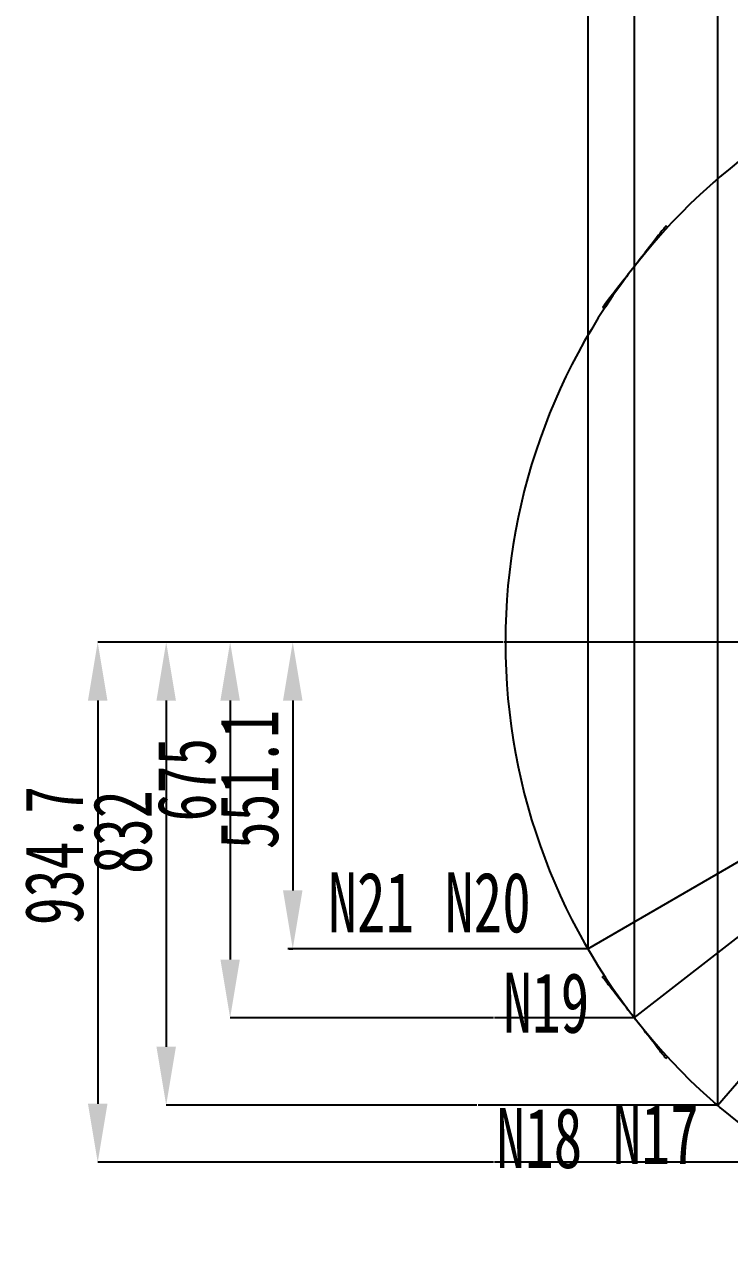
# Model space of a CAD drawing. Header units: millimetres. Extents: x -12403 to 8666, y -15213 to 13435.
# Drawn here: x -278 to 988, y -2055 to 157 of the extents above; entities that cross this region are included whole.
import ezdxf

# ---------------------------------------------------------------- set-up
doc = ezdxf.new("R2010")
doc.units = ezdxf.units.MM
doc.header["$PDSIZE"] = -1
doc.layers.add('10', color=7, linetype='Continuous')
doc.styles.add('SLDTEXTSTYLE0', font='TXT', dxfattribs={"width": 0.7})
doc.dimstyles.new('SLDDIMSTYLE0', dxfattribs={"dimscale": 30, "dimtxt": 3.5, "dimasz": 3.5, "dimexe": 0, "dimexo": 0.0625, "dimgap": 0.875, "dimtad": 2, "dimdec": 1, "dimrnd": 1e-09, "dimzin": 12, "dimdsep": 46, "dimtxsty": 'SLDTEXTSTYLE0', "dimcen": 0.09, "dimadec": 0, "dimazin": 3, "dimtfac": 1, "dimtdec": 1, "dimtofl": 0, "dimtmove": 0, "dimatfit": 3, "dimfxl": 0, "dimfrac": 2, "dimtolj": 1, "dimtzin": 12, "dimarcsym": 0})
doc.dimstyles.new('SLDDIMSTYLE6', dxfattribs={"dimscale": 30, "dimtxt": 3.5, "dimasz": 3.5, "dimexe": 0, "dimexo": 0.0625, "dimgap": 0.875, "dimtad": 2, "dimdec": 0, "dimrnd": 1e-09, "dimzin": 12, "dimdsep": 46, "dimtxsty": 'SLDTEXTSTYLE0', "dimcen": 0.09, "dimadec": 0, "dimazin": 3, "dimtfac": 1, "dimtdec": 0, "dimtofl": 0, "dimtmove": 0, "dimatfit": 3, "dimfxl": 0, "dimfrac": 2, "dimtolj": 1, "dimtzin": 12, "dimarcsym": 0})

# ---------------------------------------------------------------- blocks, each defined once
blk = doc.blocks.new('_D_58')
at = {"layer": '10', "color": 0, "lineweight": -2, "transparency": 16777216}
for p, q in [((581.5, -953), (204, -953)), ((204, -1058), (204, -1399.1)), ((197.3, -1504.1), (204, -1504.1))]:
    blk.add_line(p, q, dxfattribs=at)
at = {"layer": '10', "color": 0, "transparency": 16777216}
for points in [[(186.5, -1058), (221.5, -1058), (204, -953)], [(186.5, -1399.1), (221.5, -1399.1), (204, -1504.1)]]:
    blk.add_solid(points, dxfattribs=at)
at = {"layer": 'Defpoints', "color": 0, "transparency": 16777216}
for p in [(583.4, -953), (195.4, -1504.1), (204, -1504.1)]:
    blk.add_point(p, dxfattribs=at)
at = {"layer": '10', "color": 0, "transparency": 16777216, "insert": (72.8, -1200.1), "char_height": 105, "attachment_point": 2, "rotation": 90, "style": 'SLDTEXTSTYLE0'}
blk.add_mtext('\\A1;551.1', dxfattribs=at)
blk = doc.blocks.new('_D_59')
at = {"layer": '10', "color": 0, "lineweight": -2, "transparency": 16777216}
for p, q in [((581.5, -953), (91.5, -953)), ((91.5, -1058), (91.5, -1523.4)), ((564.5, -1628.4), (91.5, -1628.4))]:
    blk.add_line(p, q, dxfattribs=at)
at = {"layer": '10', "color": 0, "transparency": 16777216}
for points in [[(74, -1058), (109, -1058), (91.5, -953)], [(74, -1523.4), (109, -1523.4), (91.5, -1628.4)]]:
    blk.add_solid(points, dxfattribs=at)
at = {"layer": 'Defpoints', "color": 0, "transparency": 16777216}
for p in [(583.4, -953), (91.5, -1628.4), (566.4, -1628.4)]:
    blk.add_point(p, dxfattribs=at)
at = {"layer": '10', "color": 0, "transparency": 16777216, "insert": (-39.7, -1200.1), "char_height": 105, "attachment_point": 2, "rotation": 90, "style": 'SLDTEXTSTYLE0'}
blk.add_mtext('\\A1;675', dxfattribs=at)
blk = doc.blocks.new('_D_60')
at = {"layer": '10', "color": 0, "lineweight": -2, "transparency": 16777216}
for p, q in [((581.5, -953), (-23.4, -953)), ((-23.4, -1058), (-23.4, -1680.1)), ((534.9, -1785.1), (-23.4, -1785.1))]:
    blk.add_line(p, q, dxfattribs=at)
at = {"layer": '10', "color": 0, "transparency": 16777216}
for points in [[(-40.9, -1058), (-5.9, -1058), (-23.4, -953)], [(-40.9, -1680.1), (-5.9, -1680.1), (-23.4, -1785.1)]]:
    blk.add_solid(points, dxfattribs=at)
at = {"layer": 'Defpoints', "color": 0, "transparency": 16777216}
for p in [(583.4, -953), (-23.4, -1785.1), (536.8, -1785.1)]:
    blk.add_point(p, dxfattribs=at)
at = {"layer": '10', "color": 0, "transparency": 16777216, "insert": (-154.7, -1294.4), "char_height": 105, "attachment_point": 2, "rotation": 90, "style": 'SLDTEXTSTYLE0'}
blk.add_mtext('\\A1;832', dxfattribs=at)
blk = doc.blocks.new('_D_61')
at = {"layer": '10', "color": 0, "lineweight": -2, "transparency": 16777216}
for p, q in [((581.5, -953), (-146.4, -953)), ((-146.4, -1058), (-146.4, -1782.7)), ((564.5, -1887.7), (-146.4, -1887.7))]:
    blk.add_line(p, q, dxfattribs=at)
at = {"layer": '10', "color": 0, "transparency": 16777216}
for points in [[(-163.9, -1058), (-128.9, -1058), (-146.4, -953)], [(-163.9, -1782.7), (-128.9, -1782.7), (-146.4, -1887.7)]]:
    blk.add_solid(points, dxfattribs=at)
at = {"layer": 'Defpoints', "color": 0, "transparency": 16777216}
for p in [(583.4, -953), (-146.4, -1887.7), (566.4, -1887.7)]:
    blk.add_point(p, dxfattribs=at)
at = {"layer": '10', "color": 0, "transparency": 16777216, "insert": (-277.7, -1336.6), "char_height": 105, "attachment_point": 2, "rotation": 90, "style": 'SLDTEXTSTYLE0'}
blk.add_mtext('\\A1;934.7', dxfattribs=at)
blk = doc.blocks.new('SW_CENTERMARKSYMBOL_156')
at = {"layer": '10', "color": 0}
for p, q in [((0, 0.167), (0, 35.667)), ((-0.167, 0), (-35.667, 0)), ((0, 0), (-0.083, 0)), ((0, 0), (0, 0.083)), ((0, 0), (0, -0.083)), ((0, 0), (0.083, 0)), ((0.167, 0), (35.667, 0)), ((0, -0.167), (0, -35.667))]:
    blk.add_line(p, q, dxfattribs=at)

msp = doc.modelspace()

# ---------------------------------------------------------------- linework, layer by layer
at = {"color": 7, "linetype": 'Continuous', "lineweight": 25}
for p, q in [((959.35, -127.28), (959.38, -127.32)), ((974.98, -113.86), (974.95, -113.82)), ((877.43, -207.32), (874.35, -204.92)), ((811.12, -286.23), (811.16, -286.26)), ((823.81, -270), (823.77, -269.97)), ((760.54, -351.28), (763.64, -353.69)), ((739.19, -393.07), (739.15, -393.05)), ((728.83, -410.87), (728.87, -410.9)), ((728.87, -1495.12), (728.83, -1495.15)), ((739.15, -1512.97), (739.19, -1512.95)), ((739.19, -1512.95), (739.19, -1512.95)), ((763.63, -1552.33), (760.54, -1554.73)), ((811.16, -1619.76), (811.12, -1619.79)), ((823.77, -1636.05), (823.81, -1636.02)), ((874.35, -1701.1), (877.44, -1698.7)), ((959.38, -1778.7), (959.35, -1778.73)), ((974.95, -1792.19), (974.98, -1792.16)), ((974.98, -1792.16), (974.98, -1792.16))]:
    msp.add_line(p, q, dxfattribs=at)
at = {"color": 7, "linetype": 'Continuous', "lineweight": 25, "flags": 128}
for points in [[(959.35, -127.28), (959.5, -127.15), (959.95, -126.77), (960.67, -126.15), (961.64, -125.31), (962.82, -124.29), (964.17, -123.13), (965.63, -121.87), (967.15, -120.55)], [(967.15, -120.55), (968.67, -119.24), (970.13, -117.98), (971.48, -116.82), (972.66, -115.8), (973.63, -114.96), (974.35, -114.34), (974.8, -113.95), (974.95, -113.82)], [(874.35, -204.92), (874.23, -205.06), (873.9, -205.5), (873.34, -206.22), (872.56, -207.22), (871.56, -208.5), (870.35, -210.06), (868.93, -211.88), (867.31, -213.97), (865.49, -216.31), (863.48, -218.9), (861.29, -221.71), (858.92, -224.75), (856.4, -228), (853.72, -231.45), (850.89, -235.09), (847.93, -238.89), (844.86, -242.85), (841.67, -246.94), (838.39, -251.16), (835.03, -255.49), (831.6, -259.9), (828.11, -264.39), (824.58, -268.93), (823.77, -269.97)], [(811.12, -286.23), (810.31, -287.27), (806.78, -291.81), (803.29, -296.3), (799.86, -300.72), (796.5, -305.04), (793.22, -309.26), (790.03, -313.36), (786.96, -317.31), (784, -321.12), (781.18, -324.75), (778.49, -328.2), (775.97, -331.45), (773.6, -334.49), (771.41, -337.31), (769.4, -339.89), (767.58, -342.23), (765.96, -344.32), (764.54, -346.14), (763.33, -347.7), (762.33, -348.98), (761.55, -349.99), (760.99, -350.71), (760.66, -351.14), (760.54, -351.28)], [(811.12, -286.23), (811.24, -286.08), (811.6, -285.61), (812.19, -284.86), (812.97, -283.85), (813.93, -282.62), (815.03, -281.21), (816.21, -279.69), (817.45, -278.1)], [(817.45, -278.1), (818.68, -276.51), (819.86, -274.99), (820.96, -273.58), (821.92, -272.35), (822.7, -271.34), (823.29, -270.59), (823.65, -270.13), (823.77, -269.97)], [(733.99, -401.96), (735, -400.22), (735.97, -398.55), (736.86, -397.01), (737.64, -395.66), (738.28, -394.55), (738.76, -393.72), (739.05, -393.22), (739.15, -393.05)], [(728.83, -410.87), (728.93, -410.7), (729.22, -410.19), (729.7, -409.37), (730.34, -408.26), (731.12, -406.91), (732.02, -405.37), (732.98, -403.7), (733.99, -401.96)], [(728.83, -1495.15), (728.93, -1495.32), (729.22, -1495.82), (729.7, -1496.65), (730.34, -1497.76), (731.12, -1499.11), (732.02, -1500.65), (732.98, -1502.32), (733.99, -1504.06)], [(733.99, -1504.06), (735, -1505.8), (735.97, -1507.47), (736.86, -1509.01), (737.64, -1510.36), (738.28, -1511.47), (738.76, -1512.29), (739.05, -1512.8), (739.15, -1512.97)], [(811.12, -1619.79), (810.31, -1618.74), (806.78, -1614.2), (803.29, -1609.72), (799.86, -1605.3), (796.5, -1600.98), (793.22, -1596.76), (790.03, -1592.66), (786.96, -1588.7), (784, -1584.9), (781.18, -1581.27), (778.49, -1577.82), (775.97, -1574.57), (773.6, -1571.53), (771.41, -1568.71), (769.4, -1566.13), (767.58, -1563.79), (765.96, -1561.7), (764.54, -1559.87), (763.33, -1558.32), (762.33, -1557.03), (761.55, -1556.03), (760.99, -1555.31), (760.66, -1554.88), (760.54, -1554.73)], [(811.12, -1619.79), (811.24, -1619.94), (811.6, -1620.4), (812.19, -1621.16), (812.97, -1622.17), (813.93, -1623.4), (815.03, -1624.8), (816.21, -1626.33), (817.45, -1627.92)], [(817.45, -1627.92), (818.68, -1629.5), (819.86, -1631.03), (820.96, -1632.43), (821.92, -1633.67), (822.7, -1634.68), (823.29, -1635.43), (823.65, -1635.89), (823.77, -1636.05)], [(874.35, -1701.1), (874.23, -1700.95), (873.9, -1700.52), (873.34, -1699.8), (872.56, -1698.8), (871.56, -1697.52), (870.35, -1695.96), (868.93, -1694.13), (867.31, -1692.05), (865.49, -1689.71), (863.48, -1687.12), (861.29, -1684.3), (858.92, -1681.26), (856.4, -1678.01), (853.72, -1674.56), (850.89, -1670.93), (847.93, -1667.13), (844.86, -1663.17), (841.67, -1659.08), (838.39, -1654.86), (835.03, -1650.53), (831.6, -1646.12), (828.11, -1641.63), (824.58, -1637.09), (823.77, -1636.05)], [(959.35, -1778.73), (959.5, -1778.86), (959.95, -1779.25), (960.67, -1779.87), (961.64, -1780.71), (962.82, -1781.72), (964.17, -1782.89), (965.63, -1784.15), (967.15, -1785.46)], [(967.15, -1785.46), (968.67, -1786.78), (970.13, -1788.04), (971.48, -1789.2), (972.66, -1790.22), (973.63, -1791.06), (974.35, -1791.68), (974.8, -1792.06), (974.95, -1792.19)]]:
    msp.add_lwpolyline(points, dxfattribs=at)
at = {"color": 7, "linetype": 'Continuous', "lineweight": 25}
msp.add_arc((1685.46, -953.01), 1099.53, 98.50958, 261.49042, dxfattribs=at)
at = {"layer": '10', "color": 1}
for p, q in [((733.99, 4419.31), (733.99, -1504.06)), ((817.45, 2400.51), (817.45, -1627.92)), ((967.15, 2246.01), (967.15, -1785.46))]:
    msp.add_line(p, q, dxfattribs=at)
at = {"layer": '10', "color": 144}
for p in [(733.99, -1504.06), (817.45, -1627.92)]:
    msp.add_line(p, (1685.46, -953.01), dxfattribs=at)
at = {"layer": '10', "color": 5}
msp.add_line((967.15, -1785.46), (1685.46, -953.01), dxfattribs=at)
at = {"layer": '10'}
for p, q in [((733.99, -1504.06), (195.41, -1504.06)), ((817.78, -1628.35), (566.37, -1628.35)), ((966.73, -1785.1), (536.81, -1785.1)), ((1106.43, -1887.72), (566.37, -1887.72))]:
    msp.add_line(p, q, dxfattribs=at)
for p in [(585.94, -953.01), (733.99, -1504.06), (817.78, -1628.35), (966.73, -1785.1)]:
    msp.add_point(p, dxfattribs=at)

# ---------------------------------------------------------------- block references
at = {"layer": '10', "xscale": 30.9, "yscale": 30.9, "zscale": 30.9}
msp.add_blockref('SW_CENTERMARKSYMBOL_156', (1685.46, -953.01), dxfattribs=at)

# ---------------------------------------------------------------- texts
at = {"layer": '10', "char_height": 108.15, "attachment_point": 1, "style": 'SLDTEXTSTYLE0'}
for s, insert in [('N21', (267.72, -1366.45)), ('N20', (477.28, -1366.45)), ('N19', (582.16, -1546.98)), ('N18', (569.64, -1790)), ('N17', (778.78, -1782.94))]:
    msp.add_mtext(s, dxfattribs=dict(at, insert=insert))

# ---------------------------------------------------------------- dimensions: what is measured, and where the dimension line sits
at = {"layer": '10'}
for base, p1, p2, dimstyle, picture, middle in [((-146.44, -1887.72), (583.36, -953.01), (566.37, -1887.72), 'SLDDIMSTYLE0', '_D_61', (-146.44, -1336.6)), ((-23.45, -1785.1), (583.36, -953.01), (536.81, -1785.1), 'SLDDIMSTYLE6', '_D_60', (-23.45, -1294.35)), ((91.54, -1628.35), (583.36, -953.01), (566.37, -1628.35), 'SLDDIMSTYLE6', '_D_59', (91.54, -1200.14)), ((204.03277573, -1504.05853227), (583.36313156, -953.00853227), (195.40579028, -1504.05853227), 'SLDDIMSTYLE0', '_D_58', (204.03277573, -1200.14438378))]:
    dim = msp.add_linear_dim(base=base, p1=p1, p2=p2, angle=90, dimstyle=dimstyle, dxfattribs=at)
    dim.commit()
    dim.dimension.update_dxf_attribs({"geometry": picture, "text_midpoint": middle, "dimtype": 160})

doc.saveas('drawing.dxf')
